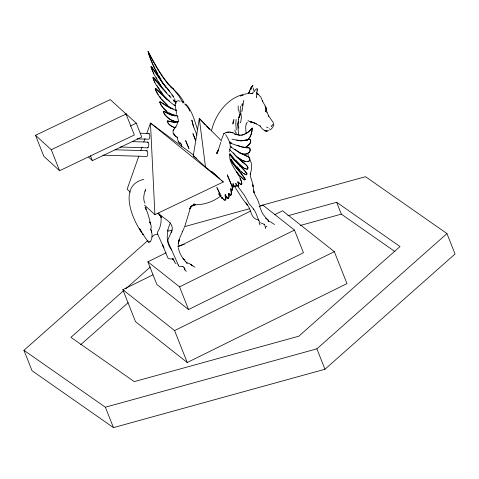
<?xml version="1.0" encoding="UTF-8"?>
<svg xmlns="http://www.w3.org/2000/svg" width="479" height="479" viewBox="0 0 479 479"><rect width="100%" height="100%" fill="white"/><g stroke="black" fill="none" stroke-linecap="round" stroke-linejoin="round"><path stroke-width="0.72" d="M242.691 105.829L242.745 103.877L242.931 105.117L241.895 111.793M176.17 114.487C177.248 110.248 173.865 106.248 175.991 102.117L176.979 101.063L178.386 100.776L180.206 101.201M222.31 198.456L222.352 197.3L223.699 199.821L225.411 200.048L226.028 198.899L225.669 194.713M224.028 133.623L224.058 133.006L221.508 139.682M236.087 119.445L235.788 123.833L236.297 129.935M233.578 184.445L233.548 187.032L232.782 186.582M178.29 245.128L179.128 239.751L178.296 243.326L179.703 238.033L184.337 227.483M167.836 231.07L168.255 228.297L170.356 222.813M233.447 123.786L233.896 119.301L232.441 123.971M167.632 232.321C166.644 238.404 167.375 245.236 171.781 249.888M238.153 121.223L238.135 124.821L238.901 128.312M238.087 123.672L238.518 119.816M256.75 91.908L256.349 96.926M256.96 92.621L257.109 91.399M159.758 102.213L160.106 101.686L167.339 106.23L173.159 108.901M217.484 176.631L205.479 166.991L193.294 155.837L199.312 118.505L221.789 141.173M167.488 231.177L167.692 229.932M243.805 100.273L243.087 104.254M241.703 183.984L241.626 181.972L240.039 178.637M271.773 126.115L272.946 124.271M238.308 119.762L238.656 118.068M241.775 105.655L242.152 103.841M217.897 151.4L220.759 142.281M211.431 130.959C215.448 113.439 229.052 95.447 247.996 93.639L249.182 92.387M246.218 124.055L245.661 126.743L246.056 133.336M265.983 109.787L265.456 111.505C267.689 107.763 263.642 104.015 262.294 100.776L262.791 101.764L260.768 96.986L257.75 93.788M229.669 154.879C228.908 165.674 240.686 173.59 241.931 183.924L240.949 184.595L237.782 181.9L238.099 181.816L238.889 185.044L238.476 186.109L237.542 185.666M250.906 89.627L252.601 85.573M184.924 225.962L190.63 207.173L189.923 208.862M256.995 90.471L257.223 89.795M257.223 90.747L257.307 88.663M251.469 87.25L252.194 86.202M138.802 156.136L127.139 189.229L130.408 192.217M140.79 150.508L142.029 146.987M143.766 142.059L145.005 138.539M146.748 133.605L150.466 123.049L193.773 155.22M238.949 117.355L240.386 113.278L238.776 117.505M251.559 86.471L250.493 89.028M217.634 151.807L216.927 153.777L218.071 150.843M145.85 188.995C144.101 193.486 142.568 198.641 144.933 203.222M218.083 150.885L218.46 149.849L216.227 153.184M220.101 194.636L219.61 195.187M144.981 191.223L145.191 190.672M239.057 117.792L240.674 113.565M256.307 97.776L256.588 97.105M250.99 87.669L249.26 91.549M190.031 208.778L191.498 206.042L190.408 207.383M177.529 116.505L178.386 120.546L176.685 125.36L173.176 130.516M148.891 242.272L148.245 242.057L148.568 241.715M248.912 92.429L249.852 90.741M149.598 242.099L149.933 242.003C153.106 238.404 152.286 233.297 150.747 229.184L151.681 232.111M246.2 123.893L247.326 122.193M173.488 129.653C171.877 132.408 174.308 136.401 177.176 137.299L177.499 137.216L176.853 136.97M189.804 208.605L190.528 207.377M253.966 91.884L255.427 89.693L256.816 88.675M153.023 77.412L153.639 77.376L166.74 92.938M251.613 128.653C249.26 132.036 245.458 134.234 241.53 135.264M270.342 129.869L272.755 127.39M225.19 200.12L225.807 198.977L224.944 194.941L225.19 194.636L227.291 198.138L228.591 198.27L229.154 196.546L229.088 193.366L228.363 193.588L228.932 196.624L228.369 198.348M252.385 85.771L252.864 85.214L253.008 85.502M248.391 93.142L249.996 91.357M224.663 133.593L225.519 132.701C230.902 130.192 234.997 134.892 240.117 135.162M247.29 140.173C250.966 137.425 252.217 132.438 252.199 128.037L248.056 132.228L244.715 134.102M189.965 208.042L191.875 205.916L190.834 206.706L193.672 205.096L195.288 204.719L195.228 204.174L195.234 204.767L193.055 205.24L195.234 204.767C204.623 204.796 213.939 201.455 221.244 195.588M272.91 126.869L273.826 125.079L273.395 123.546M190.576 207.335L194.229 203.88L193.444 204.491M229.148 151.502L229.83 150.885L229.824 149.394C231.561 144.377 228.273 138.844 225.645 134.647M259.073 206.072L365.543 176.691L446.967 233.584L455.05 253.99L324.966 369.255L113.457 427.621L32.033 370.728L23.95 350.317L147.897 240.5M151.801 237.039L154.034 235.057L157.633 234.063M124.037 290.292L70.922 337.354L134.264 381.613L298.8 336.21L400.001 246.547L336.659 202.288L287.801 215.772M125.714 288.807L150.31 267.013M80.646 344.748L128.168 302.644M23.95 350.317L105.374 407.21L316.882 348.844L446.967 233.584M245.691 147.334L250.044 143.377L250.715 140.892L249.816 139.335L241.111 140.934L232.028 139.209M246.026 147.257C248.26 145.682 252.744 142.119 250.038 139.281L241.428 140.826L236.746 140.084M240.105 122.875L240.674 122.42L241.434 117.469L240.5 110.775M161.932 87.783L153.825 74.005L150.963 66.88L151.843 67.012L162.902 83.035L169.853 91.399M252.014 93.447L253.289 92.459M150.963 66.88L151.615 67.066L162.579 83.136L173.62 96.542M265.564 227.148L266.887 226.142M246.511 140.604C250.571 137.874 251.96 132.569 252.199 128.037M174.524 128.091L176.11 126.917M151.196 228.19L150.837 228.411C151.765 226.83 150.711 223.723 149.723 221.939L150.55 223.98C149.232 218.442 148.017 212.52 145.107 207.605L146.191 209.598L145.802 207.066M268.899 130.677C264.983 132.354 261.947 128.881 260.043 125.929L260.42 126.205L255.397 123.426M259.444 206.689L262.785 205.042L294.477 230.076L303.458 252.768L188.546 309.536L156.855 284.502L147.873 261.809L165.914 252.9M177.937 246.954L250.762 210.982M274.557 214.748L282.574 210.784L334.33 251.667L346.976 283.61L187.247 362.519L135.491 321.637L122.846 289.687L152.921 274.832M147.873 261.809L179.565 286.843L294.477 230.076M122.846 289.687L174.601 330.576L334.33 251.667M35.512 135.3L110.272 99.578L126.037 114.008L134.342 134.994L59.588 170.71L43.823 156.286L35.512 135.3L51.277 149.723L59.588 170.71M51.277 149.723L126.037 114.008M130.27 126.067L136.275 123.199L141.76 137.054L92.417 160.627L88.585 157.118M236.231 167.674L237.572 167.033M239.584 166.075L240.919 165.435M144.568 205.18L154.915 214.646L223.322 181.96L221.687 180.463M248.535 161.315L249.062 161.088L249.715 159.094L248.769 157.136L239.398 152.693L230.321 146.586M178.278 121.672L174.009 122.385L167.339 120.936L167.171 121.271C168.201 124.738 171.919 127.103 175.362 127.695M220.28 193.324L219.681 193.516L219.645 195.312L218.322 193.636M240.242 96.069L243.075 95.279L241.679 95.65M167.704 231.285L172.021 230.094M184.253 226.717L249.721 208.652M177.865 246.104L184.331 244.32M300.393 225.441L341.353 214.137L394.947 251.589M228.363 193.588L228.842 193.462L230.159 195.294L230.98 195.049L231.219 192.588L230.441 188.439L232.064 190.277L232.572 189.091L231.363 184.69L227.315 174.961L231.363 184.69L233.069 187.259L232.914 183.918L233.632 183.732M243.476 134.767L239.805 135.24L234.56 134.234M222.531 198.384L221.993 198.534L221.579 197.893L217.203 187.984M150.095 57.432L148.047 51.379M226.597 132.599L228.728 132.228M251.774 93.375L252.924 93.177M177.721 121.846L174.29 122.277L167.53 120.864M248.403 161.363C243.859 162.609 239.961 158.86 236.458 156.525M143.844 179.362C117.493 185.247 132.36 220.556 143.167 234.602L142.592 233.626L148.245 242.057M247.242 161.513L249.278 161.016L249.81 159.705L249.781 158.292L248.99 157.064L239.716 152.585L234.908 149.268M251.062 93.453L252.655 93.375M176.116 115.397L177.236 115.343M176.709 115.499C169.183 115.152 162.052 108.859 159.585 101.985L159.89 101.764L169.135 107.506L176.272 110.547M248.565 93.704L250.852 93.615M237.782 181.9L238.662 185.11L238.249 186.169L236.662 185.044L235.704 183.337L236.889 184.978L235.854 185.014L235.961 186.439L235.584 186.738L234.794 186.511L234.003 185.948L232.914 183.918M140.119 133.21L148.969 133.467M136.982 138.85L148.783 139.197A2.868 0.928 -88.3 0 0 149.795 135.647A2.868 0.928 -88.3 0 0 148.496 133.821M132.252 141.64L147.939 142.101M120.121 147.023L147.754 147.831M114.996 149.783L146.909 150.711M102.931 155.172L146.718 156.441A2.868 0.928 -88.3 0 0 147.73 152.891A2.868 0.928 -88.3 0 0 146.43 151.071M236.889 184.978L236.081 184.954L236.189 186.373L235.812 186.672L234.231 185.882M224.346 200.096L225.01 200.12M172.374 258.929L173.536 258.971L169.889 258.911L168.201 258.319L167.668 257.468L162.291 244.362L163.932 247.906L157.884 234.71L157.459 232.159C160.663 227.549 161.489 221.909 160.992 216.424L161.219 217.741L160.525 215.855L159.315 214.67L161.237 216.418L157.615 213.406M176.793 115.667C171.871 116.289 167.937 112.966 163.65 111.176L163.578 112.337L165.177 114.966L168.746 118.277M231.477 143.029L230.327 142.97L229.669 142.311M243.757 154.094L246.511 153.993L249.325 152.514L250.266 150.508L250.008 148.508L249.445 147.891L248.038 147.532L241.823 146.957L237.009 145.233M229.998 143.059C236.309 145.029 242.446 147.861 249.224 147.957L250.176 149.783L249.517 152.19C247.338 154.04 244.29 154.861 241.554 153.705M248.026 120.48L249.319 121.486L252.199 122.211L251.044 121.911M233.105 132.803L229.627 132.15M246.607 169.015L247.463 169.177L248.14 167.83C244.955 161.668 237.141 158.854 233.423 152.801M257.187 93.908L258.241 94.153L257.061 93.878M241.889 153.615L243.134 153.939M244.775 168.416L245.799 168.692M250.272 121.828L255.151 123.319M174.811 100.997L176.218 101.38M178.128 121.864C171.853 121.654 165.297 117.535 163.219 111.499L163.459 111.248C167.752 113.325 171.943 116.397 176.973 115.852L178.026 116.421M173.009 114.732L174.176 115.062M266.51 127.037L268.102 127.785M180.278 143.311L179.445 142.898M174.332 121.175L171.177 119.936L169.153 118.576M245.23 161.357L242.518 160.214M173.338 127.013L174.362 127.39M246.098 174.661L246.469 174.799L247.11 173.811C242.44 166.776 234.788 161.483 230.004 154.316M239.392 152.867L241.015 153.496M264.498 224.459L260.45 222.759M175.577 109.865L176.769 110.38M243.997 173.661L244.937 174.069M254.092 122.858L256.451 123.887M172.428 114.565L169.279 112.942M181.888 101.35L183.547 102.231M173.769 100.961L175.512 101.913M172.338 259.001L173.404 259.582L172.871 259.271L174.572 261.546M274.503 224.495L270.671 222.04L268.03 220.939L268.779 221.334L262.636 213.832L259.57 206.497M148.873 53.097C154.262 64.06 160.501 74.682 168.147 84.232C173.937 89.854 180.703 95.165 184.044 102.901M268.228 219.873L265.474 218.196M194.917 267.24L189.6 263.684L186.481 262.558L186.858 262.749L185.385 261.324L185.714 261.714C182.182 257.714 179.092 253.229 178.463 247.769M182.93 258.666L185.062 259.971M170.787 87.298L173.087 88.741C162.094 78.269 155.322 64.461 147.981 51.391M240.171 158.818L241.302 159.531M227.519 198.061L227.956 198.342M240.219 183.888L241.177 184.535M230.734 146.46L231.818 147.209M242.608 166.991L243.518 167.644M243.224 178.715L240.428 176.134M171.332 108.589C164.602 103.44 158.124 96.956 155.166 88.884L155.897 88.549L169.668 101.243M172.266 126.498L169.075 124.229L167.997 122.75M229.872 141.904L231.016 142.76M193.294 155.837L196.875 158.543M243.943 179.314L244.721 179.9L245.38 179.332C241.248 172.183 234.465 166.518 230.495 159.094M229.8 194.767L230.734 195.276L231.387 194.528L231.207 188.84M175.919 136.563L173.811 133.791M223.322 181.96L150.466 123.049L154.915 214.646M174.2 104.715L175.308 105.62M174.805 105.781L166.435 98.991L155.675 88.621M241.614 171.775L242.434 172.464M166.788 111.122L163.315 107.715M242.158 166.662L235.686 160.07M240.997 160.836L243.176 162.836M211.886 171.494L220.059 178.972M136.275 123.199L125.869 113.679L126.414 115.062M186.349 271.383L185.086 270.282L184.463 268.857M167.303 105.003L161.902 99.345M169.201 95.429L170.177 96.357M229.663 154.424C234.429 161.674 242.164 166.92 246.919 173.883L246.278 174.871C239.602 172.135 235.279 165.435 231.303 159.705M239.027 182.733L239.823 183.499M176.11 263.797L174.937 262.714L174.362 261.049M184.696 104.039L187.181 106.5L189.007 109.26L189.654 111.134M237.758 186.247L244.278 195.127L249.128 203.671L253.738 209.347L253.529 209.018C256.588 212.886 257.181 217.903 259.678 222.04M182.074 231.064L182.505 231.495M238.518 158.04L243.224 162.782M162.513 106.895L160.429 103.877M173.003 99.848L176.032 103.338M171.135 97.914L162.92 89.232L152.933 77.287L153.364 79.418L155.447 83.771L159.878 90.567L165.123 97.273M229.585 149.49L238.099 158.262L247.044 165.902L247.924 167.907L247.248 169.255C240.099 167.62 235.47 160.567 231.303 155.01M165.554 97.764L167.452 99.77M205.443 125.001L199.312 118.505L205.479 166.991M206.467 126.079L209.533 129.33M236.638 133.282L235.207 131.743L234.896 130.037M239.925 170.111L237.093 166.902M231.674 189.522L232.572 190.259L232.339 185.954M158.459 213.053C163.519 219.268 175.967 222.525 171.237 232.734L171.805 230.896L167.848 239.943L168.273 242.488L178.793 266.114L180.158 266.665L183.008 266.42L182.325 266.456L183.068 266.695L184.421 268.384L184.858 269.719L184.583 267.659M258.846 220.741L257.959 219.699C250.888 218.783 251.397 210.335 247.93 205.742M185.774 103.985C192.313 111.14 194.66 120.75 197.546 129.719M264.043 224.178L264.779 225.112M159.507 96.153L161.118 98.279M236.303 171.554L242.027 178.152L244.529 179.972L245.194 179.403C241.171 172.685 234.77 167.219 230.77 160.303M158.214 94.483L155.525 89.537M171.979 95.07L173.787 97.453M166.207 87.735C158.621 77.311 152.526 65.701 148.466 53.456M216.736 187.361L219.256 192.57M174.44 100.656L175.973 102.728M271.102 125.851L271.569 126.492M160.591 90.998L162.094 93.088M234.83 186.864L241.805 197.773L247.589 205.587M226.465 196.552L227.166 197.558M172.793 88.417L179.08 96.261L183.068 102.979M269.234 128.809L269.581 129.318M221.789 197.821L222.214 198.456M157.07 85.603L158.202 87.298M273.383 122.81L268.36 115.535L268.749 116.175L266.839 111.888L266.941 112.23L265.534 106.835L265.851 108.332M223.436 198.989L223.927 199.743M159.968 84.22L161.082 85.951M158.537 87.825L159.878 89.944M245.996 202.671L247.278 204.719L246.451 203.341M229.782 153.136L230.866 154.933M139.443 228.393L141.91 232.59L139.82 229.034M158.848 75.772L160.86 79.257M156.172 77.646L156.896 78.915M158.609 81.915L159.268 83.065M153.214 72.221L153.849 73.353M178.511 141.574L178.889 142.251M157.908 74.041L155.22 68.97M247.332 153.16L248.499 155.585M236.59 171.428L238.44 175.134M153.262 65.024L154.891 68.311M260.019 225.004L259.049 222.358M150.921 59.845L152.939 64.366M178.128 264.899L178.308 265.3M231.357 159.555L231.938 160.872M153.849 79.945L154.897 82.328M249.978 159.752C252.451 164.171 251.882 169.524 250.182 174.093L250.337 173.188C249.709 177.248 252.954 181.912 253.044 186.445L252.828 184.81L254.121 192.762L253.475 190.247C254.511 195.522 258.444 199.486 259.325 204.844M151.675 68.677L152.897 71.658M232.231 161.531L232.77 162.854M336.659 202.288L341.353 214.137M316.882 348.844L324.966 369.255M179.565 286.843L188.546 309.536M174.601 330.576L187.247 362.519M90.501 155.777L92.417 160.627M105.374 407.21L113.457 427.621M153.118 78.125L153.585 79.352M253.912 91.022L253.199 88.034M196.995 135.186L193.63 126.749L191.834 120.073L193.534 126.905M181.134 144.514L181.798 146.346M181.571 146.406L180.781 142.916L179.565 143.227L178.284 141.634L177.176 137.299M150.298 58.037L150.711 59.246M266.096 108.871L266.438 109.978L266.336 109.643M174.542 98.632L174.955 100.063M265.336 227.489L265.629 228.561M238.853 110.086L239.35 113.158M264.977 225.675L265.138 226.836M240.458 106.218L240.859 110.398M151.184 66.826L151.244 67.467M237.602 123.684L238.536 133.964M167.363 121.199L167.369 121.498M238.189 105.961L238.243 110.044M147.46 142.455A2.868 0.928 -88.3 0 1 148.777 144.646A2.868 0.928 -88.3 0 1 147.514 147.718M149.4 241.608A1.401 0.335 5.6 0 1 149.933 242.003M267.09 130.965L264.935 130.815L267.09 130.965M253.894 122.648L250.84 121.941L253.894 122.648M191.313 265.013L190.552 264.228L192.121 265.893L191.313 265.013M186.499 262.618L186.175 262.229L187.038 263.324L186.499 262.618M265.893 107.859L265.127 106.116L266.156 108.613L265.893 107.859M188.936 148.496L185.672 140.736L188.936 148.496M194.462 137.245L192.923 133.617L195.719 140.748L194.462 137.245"/></g></svg>
